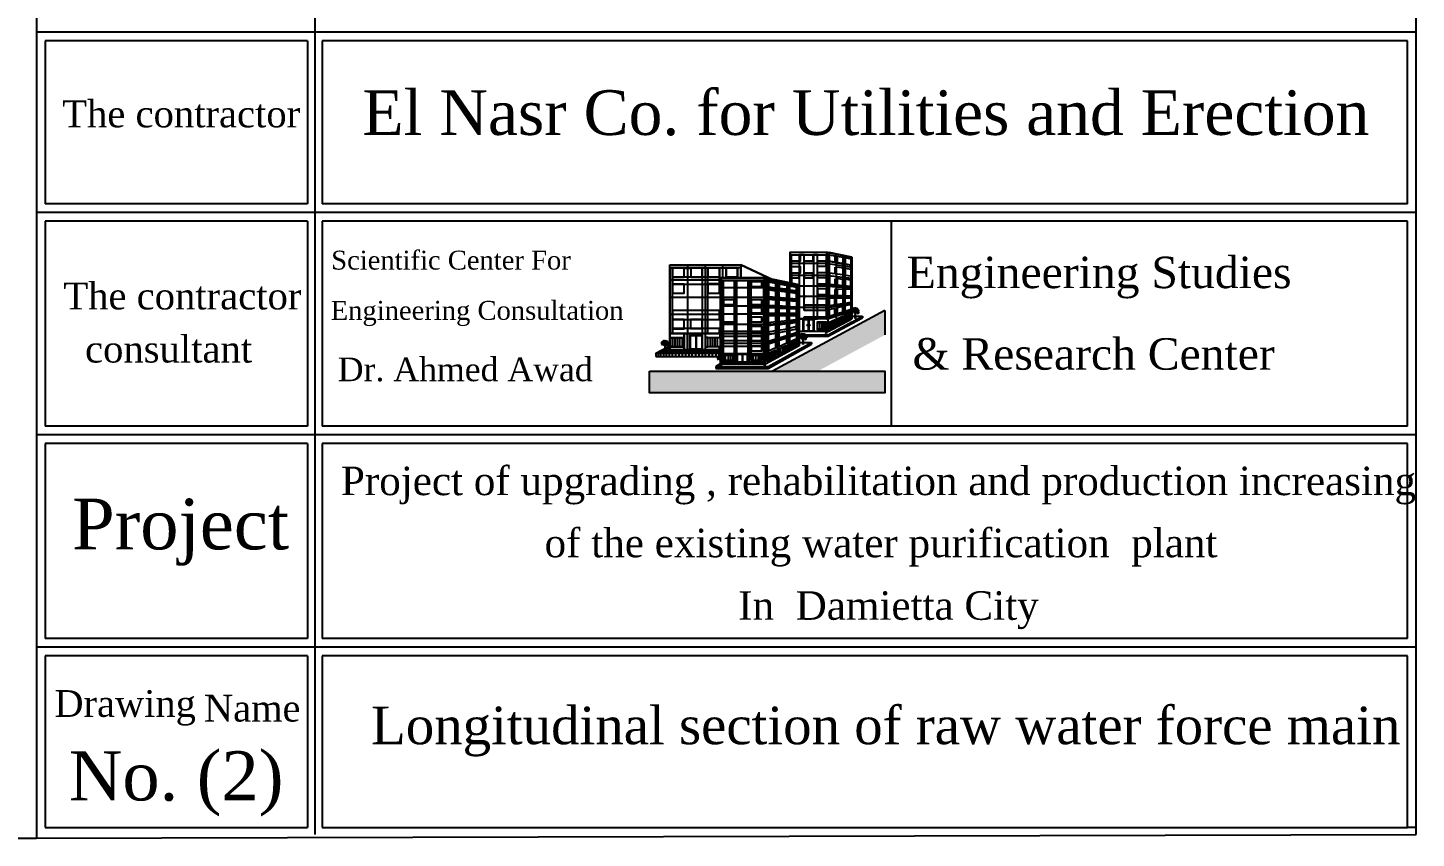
# Model space of a CAD drawing. Header units: inches. Extents: x 1824 to 2531, y 1185 to 2290.
# Drawn here: x 2423.8 to 2523.4, y 1184.8 to 1243 of the extents above; entities that cross this region are included whole.
import ezdxf

# ---------------------------------------------------------------- set-up
doc = ezdxf.new("R2010")
doc.units = ezdxf.units.IN
doc.header["$MEASUREMENT"] = 0
doc.layers.add('BADG', color=6, linetype='Continuous')
doc.layers.add('Layer3', color=7, linetype='Continuous')
doc.styles.add('en', font='times.ttf')

# ---------------------------------------------------------------- blocks, each defined once
blk = doc.blocks.new('TRE3')
at = {"color": 3}
for p, q in [((-0.34, 0.9), (-0.49, 0.95)), ((-0.43, 1.04), (-0.48, 1.02)), ((-0.48, 1), (-0.34, 0.98)), ((-0.41, 0.99), (-0.48, 0.97)), ((-0.35, 0.87), (-0.48, 0.84)), ((-0.34, 0.98), (-0.47, 1.06)), ((-0.29, 0.85), (-0.46, 0.75)), ((-0.37, 1.08), (-0.45, 1.1)), ((-0.33, 1.01), (-0.41, 1.16)), ((-0.39, 1.18), (-0.33, 1.16)), ((-0.26, 1), (-0.37, 1.02)), ((-0.37, 1.02), (-0.31, 0.94)), ((-0.37, 0.89), (-0.27, 0.92)), ((-0.31, 0.85), (-0.37, 0.89)), ((-0.21, 1.13), (-0.35, 1.25)), ((-0.32, 1.12), (-0.35, 1.24)), ((-0.31, 1.08), (-0.32, 1.13)), ((-0.32, 1.13), (-0.19, 1.06)), ((-0.27, 1), (-0.31, 1.08)), ((-0.31, 0.94), (-0.26, 0.92)), ((-0.22, 0.83), (-0.31, 0.85)), ((-0.18, 1.26), (-0.27, 1.3)), ((-0.12, 0.9), (-0.27, 1)), ((-0.27, 0.92), (-0.12, 0.9)), ((-0.17, 1.18), (-0.23, 1.23)), ((-0.23, 1.23), (-0.19, 1.06)), ((-0.13, 0.74), (-0.22, 0.83)), ((-0.17, 1.18), (-0.19, 1.36)), ((-0.19, 1.06), (-0.07, 0.98)), ((-0.07, 1.11), (-0.17, 1.18)), ((-0.08, 1.22), (-0.14, 1.37)), ((-0.13, 0.74), (-0.01, 0.59)), ((-0.01, 0.59), (-0.12, 0.9)), ((-0.1, 1.28), (-0.08, 1.38)), ((-0.07, 1.22), (-0.05, 1.29)), ((-0.07, 1.11), (-0.07, 1.22)), ((-0.02, 0.72), (-0.07, 1.11)), ((-0.07, 0.98), (-0.02, 0.72)), ((-0.05, 1.29), (-0.02, 1.17)), ((-0.04, 1.25), (0, 1.4)), ((-0.02, 1.33), (-0.04, 1.39)), ((-0.02, 1.17), (-0.01, 1.03)), ((0, 1.13), (-0.01, 1.07)), ((-0.01, 1.03), (0, 0.8)), ((-0.01, 0.54), (0, 0.64)), ((0.02, 1.27), (0, 1.13)), ((0, 0.8), (0.04, 1.08)), ((0, 0.64), (0.09, 0.81)), ((0.03, 1.26), (0.01, 1.39)), ((0.15, 1.01), (0.01, 0.64)), ((0.01, 0.64), (0.21, 0.98)), ((0.16, 0.9), (0.01, 0.64)), ((0.01, 0.64), (0.18, 0.82)), ((0.1, 0.81), (0.01, 0.64)), ((0.07, 1.19), (0.02, 1.27)), ((0.04, 1.08), (0.07, 1.19)), ((0.04, 1.08), (0.19, 1.18)), ((0.1, 1.25), (0.07, 1.38)), ((0.07, 1.19), (0.16, 1.31)), ((0.09, 1.3), (0.12, 1.38)), ((0.17, 1.21), (0.13, 1.14)), ((0.22, 1.09), (0.15, 1.01)), ((0.26, 1.06), (0.15, 1.01)), ((0.16, 1.31), (0.17, 1.21)), ((0.21, 0.85), (0.16, 0.9)), ((0.17, 1.21), (0.28, 1.3)), ((0.18, 0.82), (0.22, 0.69)), ((0.19, 1.18), (0.26, 1.19)), ((0.21, 1.25), (0.2, 1.36)), ((0.21, 0.98), (0.29, 1.01)), ((0.21, 0.98), (0.27, 0.97)), ((0.32, 0.81), (0.21, 0.85)), ((0.28, 0.74), (0.21, 0.85)), ((0.26, 1.19), (0.22, 1.09)), ((0.22, 1.09), (0.43, 1.14)), ((0.22, 0.69), (0.28, 0.67)), ((0.25, 1.17), (0.33, 1.25)), ((0.33, 1.08), (0.26, 1.06)), ((0.27, 0.97), (0.36, 0.88)), ((0.28, 0.67), (0.28, 0.74)), ((0.28, 0.71), (0.36, 0.56)), ((0.29, 1.21), (0.3, 1.29)), ((0.29, 1.01), (0.33, 1.08)), ((0.3, 1.01), (0.48, 1.01)), ((0.38, 0.81), (0.32, 0.81)), ((0.32, 0.81), (0.44, 0.68)), ((0.32, 0.65), (0.41, 0.64)), ((0.33, 1.11), (0.38, 1.21)), ((0.33, 0.92), (0.49, 0.96)), ((0.36, 0.88), (0.38, 0.81)), ((0.38, 0.85), (0.49, 0.84)), ((0.39, 0.73), (0.47, 0.74)), ((0.4, 1.01), (0.46, 1.09)), ((0.41, 0.94), (0.5, 0.9)), ((0.42, 0.85), (0.48, 0.77))]:
    blk.add_line(p, q, dxfattribs=at)
at = {"color": 2}
for p, q in [((-0.04, 0.05), (-0.06, 0.01)), ((-0.03, 0.3), (-0.04, 0.26)), ((-0.04, 0.26), (-0.03, 0.24)), ((-0.03, 0.2), (-0.04, 0.2)), ((-0.04, 0.2), (-0.04, 0.05)), ((-0.04, 0), (-0.02, 0.05)), ((-0.02, 0.59), (-0.03, 0.3)), ((-0.02, 0.3), (-0.03, 0.26)), ((-0.03, 0.24), (-0.01, 0.25)), ((-0.01, 0.21), (-0.03, 0.2)), ((-0.02, 0.2), (-0.02, 0.05)), ((-0.02, 0.05), (-0.01, 0.01)), ((-0.01, 0.81), (0.02, 0.02)), ((-0.01, 0.25), (-0.01, 0.21)), ((0, 0.81), (0.03, 0.02)), ((0.01, 0.05), (0, 0.05)), ((0, 0.05), (0, 0.01)), ((0.02, 0.01), (0.01, 0.05))]:
    blk.add_line(p, q, dxfattribs=at)

msp = doc.modelspace()

# ---------------------------------------------------------------- hatches: boundary and pattern name
at = {"layer": 'Layer3'}
h = msp.add_hatch(color=256, dxfattribs=at)
h.paths.add_polyline_path([(2474.919, 1225.933), (2473.605, 1225.933), (2473.605, 1225.709), (2474.919, 1225.709)])
h.paths.add_polyline_path([(2472.375, 1225.933), (2471.108, 1225.933), (2471.108, 1225.709), (2472.375, 1225.709)])
h.paths.add_polyline_path([(2471.108, 1225.933), (2469.831, 1225.933), (2469.831, 1225.709), (2471.108, 1225.709)])
for points in [[(2485.263, 1222.662), (2477.192, 1218.301), (2480.45, 1218.301), (2485.263, 1220.902)], [(2481.048, 1223.049), (2479.467, 1223.049), (2479.467, 1222.683), (2481.048, 1222.683)], [(2485.263, 1216.755), (2485.263, 1218.308), (2468.379, 1218.308), (2468.379, 1216.755)]]:
    msp.add_hatch(color=256, dxfattribs=at).paths.add_polyline_path(points)

# ---------------------------------------------------------------- linework, layer by layer
for p, q in [((2523.401, 1185.036), (2523.401, 1685.295)), ((2424.373, 1283.03), (2424.373, 1185.036)), ((2523.401, 1242.641), (2424.373, 1242.641)), ((2424.996, 1242.018), (2424.996, 1230.311)), ((2443.837, 1242.018), (2424.996, 1242.018)), ((2522.781, 1242.018), (2444.875, 1242.018)), ((2523.401, 1229.688), (2424.373, 1229.688)), ((2443.837, 1230.311), (2424.996, 1230.311)), ((2436.173, 1230.311), (2424.996, 1230.311)), ((2522.781, 1230.311), (2444.875, 1230.311)), ((2424.996, 1229.065), (2424.996, 1214.345)), ((2443.837, 1229.065), (2424.996, 1229.065)), ((2436.173, 1229.065), (2424.996, 1229.065)), ((2522.781, 1229.065), (2444.875, 1229.065)), ((2485.729, 1229.065), (2485.729, 1214.345)), ((2523.401, 1213.722), (2424.373, 1213.722)), ((2443.837, 1214.345), (2424.996, 1214.345)), ((2443.837, 1214.345), (2437.419, 1214.345)), ((2522.781, 1214.345), (2444.875, 1214.345)), ((2443.837, 1213.099), (2424.996, 1213.099)), ((2424.996, 1213.099), (2424.996, 1199.108)), ((2443.837, 1213.099), (2437.419, 1213.099)), ((2522.781, 1213.099), (2444.875, 1213.099)), ((2443.837, 1199.108), (2424.996, 1199.108)), ((2436.173, 1199.108), (2424.996, 1199.108)), ((2522.781, 1199.108), (2444.875, 1199.108)), ((2523.401, 1198.485), (2424.373, 1198.485)), ((2424.996, 1197.862), (2424.996, 1185.555)), ((2443.837, 1197.862), (2424.996, 1197.862)), ((2485.156, 1197.862), (2444.875, 1197.862)), ((2522.781, 1197.862), (2485.156, 1197.862)), ((1824.373, 1184.776), (2424.373, 1184.776)), ((2374.859, 1184.776), (2424.373, 1184.776)), ((2424.373, 1184.776), (2523.401, 1185.036))]:
    msp.add_line(p, q)
at = {"color": 5}
for p, q in [((2522.781, 1230.311), (2522.781, 1242.018)), ((2522.781, 1185.555), (2522.781, 1197.862)), ((2523.401, 1185.555), (2522.781, 1185.555))]:
    msp.add_line(p, q, dxfattribs=at)
at = {"color": 9, "true_color": 0xc7c8ca}
for p, q in [((2522.781, 1214.345), (2522.781, 1229.065)), ((2522.781, 1199.108), (2522.781, 1213.099)), ((2522.781, 1185.555), (2522.781, 1197.862)), ((2424.996, 1185.555), (2443.837, 1185.555)), ((2444.875, 1185.555), (2522.781, 1185.555))]:
    msp.add_line(p, q, dxfattribs=at)
for points in [[(2444.356, 1283.03), (2444.356, 1185.036)], [(2443.837, 1242.018), (2443.837, 1230.311)], [(2444.875, 1242.018), (2444.875, 1230.311)], [(2443.837, 1229.065), (2443.837, 1214.345)], [(2444.875, 1229.065), (2444.875, 1214.345)], [(2443.837, 1213.099), (2443.837, 1199.108)], [(2444.875, 1213.099), (2444.875, 1199.108)], [(2443.837, 1197.862), (2443.837, 1193.185)], [(2444.875, 1197.862), (2444.875, 1185.555)], [(2443.837, 1193.185), (2443.837, 1185.555)]]:
    msp.add_lwpolyline(points)
at = {"layer": 'BADG'}
for p, q in [((2424.373, 1233.773), (2424.373, 1184.776)), ((2424.373, 1214.846), (2424.373, 1184.776)), ((2424.373, 1200.743), (2424.373, 1194.089)), ((2424.373, 1200.743), (2424.373, 1194.089))]:
    msp.add_line(p, q, dxfattribs=at)
at = {"layer": 'Layer3'}
for p, q in [((2481.196, 1226.832), (2478.451, 1226.832)), ((2478.451, 1226.832), (2478.451, 1226.419)), ((2478.451, 1226.832), (2478.452, 1224.635)), ((2481.196, 1221.144), (2481.196, 1226.832)), ((2481.196, 1226.832), (2482.898, 1226.486)), ((2481.269, 1226.663), (2481.269, 1226.191)), ((2481.269, 1226.66), (2481.697, 1226.581)), ((2481.28, 1226.815), (2481.281, 1226.832)), ((2482.898, 1226.486), (2481.28, 1226.815)), ((2481.28, 1226.815), (2482.898, 1226.486)), ((2481.28, 1226.658), (2481.28, 1226.815)), ((2481.281, 1226.832), (2482.898, 1226.486)), ((2481.771, 1226.704), (2481.771, 1221.456)), ((2469.831, 1225.933), (2474.919, 1225.933)), ((2469.831, 1219.835), (2469.831, 1225.933)), ((2471.108, 1225.933), (2471.108, 1219.835)), ((2472.375, 1225.933), (2472.375, 1219.835)), ((2473.605, 1225.933), (2473.605, 1224.992)), ((2474.919, 1225.933), (2474.919, 1224.992)), ((2474.919, 1225.933), (2474.919, 1224.992)), ((2474.919, 1225.933), (2477.19, 1224.891)), ((2477.19, 1224.891), (2474.919, 1225.933)), ((2481.196, 1226.027), (2478.451, 1226.027)), ((2481.196, 1226.027), (2482.898, 1225.764)), ((2481.269, 1226.191), (2481.697, 1226.112)), ((2481.275, 1225.839), (2481.275, 1225.365)), ((2482.844, 1225.903), (2481.28, 1226.189)), ((2481.28, 1226.189), (2481.28, 1225.838)), ((2481.668, 1226.554), (2481.668, 1226.586)), ((2481.668, 1226.586), (2481.848, 1226.554)), ((2481.848, 1226.554), (2481.668, 1226.554)), ((2481.695, 1225.314), (2481.695, 1225.771)), ((2481.697, 1226.112), (2481.697, 1226.581)), ((2481.848, 1226.56), (2481.848, 1226.088)), ((2481.848, 1226.557), (2482.276, 1226.477)), ((2481.848, 1226.088), (2482.276, 1226.009)), ((2482.273, 1225.689), (2481.854, 1225.757)), ((2482.247, 1226.449), (2482.247, 1226.483)), ((2482.247, 1226.483), (2482.276, 1226.477)), ((2482.247, 1226.449), (2482.253, 1226.482)), ((2482.276, 1226.449), (2482.247, 1226.449)), ((2482.253, 1226.482), (2482.35, 1226.449)), ((2482.273, 1225.232), (2482.273, 1225.689)), ((2482.276, 1226.477), (2482.276, 1226.449)), ((2482.276, 1226.009), (2482.276, 1226.477)), ((2482.35, 1226.596), (2482.35, 1221.771)), ((2482.416, 1226.454), (2482.416, 1225.982)), ((2482.416, 1226.451), (2482.844, 1226.371)), ((2482.416, 1225.982), (2482.844, 1225.903)), ((2482.418, 1225.677), (2482.418, 1225.202)), ((2482.837, 1225.609), (2482.418, 1225.677)), ((2482.844, 1225.903), (2482.837, 1225.904)), ((2482.837, 1225.609), (2482.837, 1225.904)), ((2482.837, 1225.904), (2482.844, 1225.608)), ((2482.837, 1225.609), (2482.837, 1225.904)), ((2482.837, 1225.609), (2482.838, 1225.874)), ((2482.844, 1225.608), (2482.837, 1225.609)), ((2482.844, 1225.608), (2482.837, 1225.609)), ((2482.838, 1225.874), (2482.844, 1225.608)), ((2482.844, 1225.903), (2482.844, 1226.371)), ((2482.898, 1226.486), (2482.898, 1222.07)), ((2482.898, 1226.486), (2482.898, 1226.36)), ((2473.591, 1224.846), (2469.831, 1224.846)), ((2473.442, 1224.992), (2473.442, 1218.8)), ((2476.697, 1224.992), (2473.442, 1224.992)), ((2473.448, 1224.81), (2476.556, 1224.81)), ((2473.591, 1218.943), (2473.591, 1224.846)), ((2473.591, 1224.846), (2476.563, 1224.846)), ((2474.55, 1224.846), (2474.55, 1218.943)), ((2474.919, 1224.992), (2476.697, 1224.992)), ((2475.549, 1224.846), (2475.549, 1218.943)), ((2476.563, 1224.846), (2476.563, 1218.943)), ((2476.699, 1224.919), (2476.697, 1224.992)), ((2476.697, 1224.992), (2477.19, 1224.891)), ((2476.697, 1224.991), (2476.699, 1224.919)), ((2476.698, 1224.992), (2479.123, 1224.498)), ((2476.698, 1224.992), (2479.122, 1224.498)), ((2476.699, 1218.8), (2476.699, 1224.991)), ((2476.699, 1224.991), (2476.699, 1224.919)), ((2479.122, 1224.498), (2476.699, 1224.991)), ((2476.699, 1224.991), (2479.122, 1224.498)), ((2476.699, 1224.991), (2476.699, 1224.807)), ((2476.699, 1224.991), (2479.122, 1224.498)), ((2479.122, 1224.498), (2476.699, 1224.991)), ((2476.699, 1224.919), (2479.123, 1224.446)), ((2479.123, 1224.446), (2476.699, 1224.919)), ((2479.123, 1224.446), (2476.699, 1224.919)), ((2476.699, 1224.846), (2476.699, 1224.919)), ((2476.699, 1224.919), (2479.123, 1224.446)), ((2479.123, 1224.376), (2476.699, 1224.846)), ((2476.699, 1224.807), (2476.913, 1224.807)), ((2476.798, 1224.829), (2476.798, 1218.992)), ((2479.018, 1224.402), (2476.798, 1224.829)), ((2476.913, 1224.807), (2476.913, 1224.708)), ((2476.913, 1224.708), (2476.913, 1224.807)), ((2476.913, 1224.807), (2476.913, 1224.708)), ((2476.913, 1224.807), (2479.018, 1224.402)), ((2478.308, 1224.539), (2476.913, 1224.807)), ((2477.422, 1224.61), (2476.913, 1224.708)), ((2476.913, 1224.708), (2476.913, 1224.33)), ((2476.913, 1224.708), (2478.916, 1224.324)), ((2479.123, 1224.284), (2476.913, 1224.708)), ((2476.913, 1224.708), (2478.308, 1224.441)), ((2477.539, 1224.687), (2477.539, 1219.387)), ((2481.196, 1225.163), (2478.452, 1225.163)), ((2478.57, 1224.611), (2478.452, 1224.635)), ((2478.575, 1224.635), (2478.57, 1224.611)), ((2480.089, 1225.013), (2480.031, 1225.013)), ((2480.088, 1225.336), (2480.034, 1225.336)), ((2481.196, 1225.163), (2482.898, 1224.967)), ((2481.275, 1225.365), (2481.695, 1225.314)), ((2481.28, 1225.364), (2481.284, 1224.997)), ((2481.284, 1224.997), (2481.284, 1224.516)), ((2481.695, 1224.481), (2481.695, 1224.938)), ((2482.261, 1224.893), (2481.851, 1224.952)), ((2481.851, 1224.952), (2481.851, 1224.472)), ((2481.854, 1225.282), (2482.273, 1225.232)), ((2482.261, 1224.436), (2482.261, 1224.893)), ((2482.418, 1225.202), (2482.837, 1225.152)), ((2482.828, 1224.843), (2482.418, 1224.902)), ((2482.418, 1224.902), (2482.418, 1224.422)), ((2482.828, 1224.843), (2482.837, 1225.152)), ((2482.828, 1224.386), (2482.828, 1224.843)), ((2476.563, 1224.279), (2473.591, 1224.279)), ((2476.798, 1224.26), (2479.018, 1223.966)), ((2477.445, 1224.054), (2476.91, 1224.134)), ((2476.91, 1224.125), (2476.91, 1223.671)), ((2476.91, 1223.671), (2477.445, 1223.617)), ((2476.913, 1224.133), (2476.913, 1224.33)), ((2476.913, 1224.33), (2477.422, 1224.259)), ((2477.422, 1224.268), (2476.913, 1224.33)), ((2476.913, 1224.33), (2477.422, 1224.259)), ((2476.913, 1223.448), (2476.913, 1223.671)), ((2476.913, 1223.671), (2478.925, 1223.484)), ((2477.422, 1224.259), (2477.422, 1224.268)), ((2477.445, 1223.617), (2477.445, 1224.054)), ((2477.449, 1224.56), (2477.449, 1224.605)), ((2477.449, 1224.605), (2477.678, 1224.56)), ((2477.678, 1224.56), (2477.449, 1224.56)), ((2477.632, 1224.036), (2477.632, 1223.6)), ((2478.238, 1223.974), (2477.641, 1224.036)), ((2477.684, 1224.56), (2477.684, 1224.233)), ((2477.684, 1224.233), (2478.159, 1224.166)), ((2478.159, 1224.177), (2477.684, 1224.233)), ((2477.684, 1224.233), (2478.159, 1224.166)), ((2478.159, 1224.166), (2478.159, 1224.177)), ((2478.221, 1224.418), (2478.221, 1224.457)), ((2478.221, 1224.457), (2478.426, 1224.418)), ((2478.426, 1224.418), (2478.221, 1224.418)), ((2478.238, 1223.546), (2478.238, 1223.974)), ((2478.308, 1224.539), (2478.308, 1219.797)), ((2478.308, 1224.441), (2478.308, 1224.539)), ((2478.408, 1223.947), (2478.408, 1223.546)), ((2478.925, 1223.876), (2478.417, 1223.938)), ((2478.424, 1224.404), (2478.424, 1224.141)), ((2478.424, 1224.153), (2478.92, 1224.083)), ((2478.916, 1224.324), (2478.426, 1224.419)), ((2478.426, 1224.383), (2478.426, 1224.419)), ((2478.916, 1224.303), (2478.916, 1224.324)), ((2478.916, 1224.324), (2479.123, 1224.284)), ((2478.92, 1224.083), (2478.92, 1224.318)), ((2478.92, 1224.083), (2478.928, 1224.083)), ((2478.92, 1224.083), (2478.925, 1223.876)), ((2478.922, 1223.979), (2478.92, 1224.083)), ((2478.928, 1223.978), (2478.922, 1223.979)), ((2478.925, 1223.484), (2478.925, 1223.876)), ((2478.928, 1224.083), (2478.928, 1223.978)), ((2479.018, 1220.175), (2479.018, 1224.402)), ((2479.018, 1224.402), (2479.123, 1224.376)), ((2479.018, 1224.402), (2479.019, 1224.304)), ((2479.123, 1224.446), (2479.122, 1224.498)), ((2479.122, 1224.498), (2479.123, 1224.446)), ((2479.122, 1224.498), (2479.123, 1224.393)), ((2479.123, 1224.376), (2479.122, 1224.498)), ((2479.123, 1224.498), (2479.123, 1220.119)), ((2479.123, 1224.498), (2479.123, 1224.446)), ((2479.123, 1224.446), (2479.123, 1224.376)), ((2481.18, 1224.401), (2479.123, 1224.401)), ((2479.123, 1224.393), (2479.123, 1224.358)), ((2479.123, 1224.284), (2479.123, 1224.393)), ((2481.196, 1223.652), (2479.123, 1223.652)), ((2479.483, 1223.768), (2479.467, 1223.768)), ((2479.467, 1223.768), (2479.467, 1223.516)), ((2481.18, 1224.401), (2482.898, 1224.278)), ((2481.196, 1223.638), (2482.898, 1223.638)), ((2481.27, 1224.203), (2481.27, 1223.731)), ((2481.27, 1223.731), (2481.689, 1223.731)), ((2481.28, 1223.533), (2481.27, 1223.731)), ((2481.284, 1224.516), (2481.28, 1224.202)), ((2482.828, 1224.386), (2481.284, 1224.516)), ((2481.284, 1224.516), (2481.695, 1224.481)), ((2481.668, 1224.17), (2481.668, 1224.175)), ((2481.668, 1224.17), (2481.668, 1224.175)), ((2481.668, 1224.175), (2481.689, 1224.173)), ((2481.689, 1224.173), (2481.668, 1224.17)), ((2481.689, 1224.173), (2481.668, 1224.17)), ((2481.689, 1224.173), (2481.668, 1224.17)), ((2481.668, 1224.17), (2481.668, 1223.731)), ((2481.668, 1223.731), (2481.689, 1223.731)), ((2481.689, 1223.731), (2481.689, 1224.173)), ((2481.689, 1223.731), (2481.689, 1224.173)), ((2481.851, 1224.472), (2482.261, 1224.436)), ((2482.27, 1224.168), (2481.851, 1224.197)), ((2481.851, 1224.197), (2481.851, 1223.725)), ((2481.851, 1223.725), (2482.27, 1223.725)), ((2482.27, 1223.725), (2482.27, 1224.168)), ((2482.418, 1224.422), (2482.828, 1224.386)), ((2482.424, 1224.191), (2482.424, 1223.719)), ((2482.843, 1224.162), (2482.424, 1224.191)), ((2482.424, 1223.719), (2482.843, 1223.719)), ((2482.834, 1224.301), (2482.828, 1224.386)), ((2482.828, 1224.386), (2482.835, 1224.386)), ((2482.843, 1224.162), (2482.828, 1224.386)), ((2482.835, 1224.386), (2482.834, 1224.301)), ((2482.843, 1223.719), (2482.843, 1224.162)), ((2482.843, 1223.731), (2482.843, 1223.533)), ((2473.442, 1223.598), (2469.831, 1223.598)), ((2476.541, 1223.58), (2473.591, 1223.58)), ((2476.563, 1222.961), (2473.591, 1222.961)), ((2476.798, 1223.571), (2479.018, 1223.385)), ((2476.825, 1222.938), (2479.022, 1222.849)), ((2476.895, 1222.854), (2476.895, 1222.464)), ((2477.446, 1222.826), (2476.895, 1222.849)), ((2476.91, 1223.448), (2476.91, 1223.039)), ((2477.454, 1223.404), (2476.91, 1223.448)), ((2476.913, 1222.848), (2476.91, 1223.039)), ((2476.91, 1223.039), (2477.454, 1223.012)), ((2478.914, 1223.311), (2476.913, 1223.448)), ((2476.913, 1223.039), (2478.928, 1222.932)), ((2478.928, 1222.786), (2476.913, 1222.848)), ((2485.263, 1222.662), (2477.192, 1218.301)), ((2477.446, 1222.464), (2477.446, 1222.826)), ((2477.454, 1223.012), (2477.454, 1223.404)), ((2477.613, 1222.814), (2477.613, 1222.459)), ((2477.619, 1223.401), (2477.619, 1223.005)), ((2478.227, 1223.355), (2477.619, 1223.395)), ((2477.619, 1223.005), (2478.227, 1222.965)), ((2478.245, 1222.803), (2477.619, 1222.809)), ((2477.632, 1223.6), (2478.238, 1223.546)), ((2477.649, 1223.598), (2477.684, 1223.595)), ((2477.649, 1223.395), (2477.649, 1223.598)), ((2477.684, 1223.395), (2477.649, 1223.398)), ((2477.649, 1223.398), (2477.649, 1223.393)), ((2477.686, 1223.395), (2477.649, 1223.395)), ((2477.649, 1223.393), (2477.684, 1223.391)), ((2477.649, 1223.003), (2477.649, 1222.808)), ((2477.684, 1223.001), (2477.649, 1223.003)), ((2477.649, 1223), (2477.649, 1222.825)), ((2477.684, 1222.998), (2477.649, 1223)), ((2477.649, 1222.825), (2477.684, 1222.824)), ((2477.649, 1222.808), (2477.684, 1222.808)), ((2477.684, 1223.595), (2477.686, 1223.395)), ((2477.684, 1223.391), (2477.684, 1223.395)), ((2477.684, 1222.808), (2477.684, 1223.001)), ((2477.684, 1222.824), (2477.684, 1222.998)), ((2478.227, 1222.965), (2478.227, 1223.355)), ((2478.245, 1222.459), (2478.245, 1222.803)), ((2478.934, 1222.786), (2478.394, 1222.786)), ((2478.945, 1223.309), (2478.4, 1223.344)), ((2478.4, 1223.344), (2478.4, 1222.954)), ((2478.4, 1222.954), (2478.945, 1222.931)), ((2478.4, 1222.786), (2478.4, 1222.464)), ((2478.408, 1223.546), (2478.925, 1223.484)), ((2478.925, 1223.484), (2478.914, 1223.311)), ((2478.928, 1222.932), (2478.928, 1222.786)), ((2478.934, 1222.464), (2478.934, 1222.786)), ((2478.945, 1222.931), (2478.945, 1223.309)), ((2481.196, 1222.876), (2479.123, 1222.876)), ((2479.467, 1223.516), (2479.483, 1223.516)), ((2481.18, 1222.052), (2482.898, 1222.632)), ((2481.196, 1222.876), (2482.898, 1223.175)), ((2481.268, 1222.718), (2481.281, 1223.025)), ((2481.668, 1222.813), (2481.268, 1222.718)), ((2481.268, 1222.252), (2482.844, 1222.743)), ((2481.268, 1222.718), (2481.268, 1222.252)), ((2482.843, 1223.533), (2481.28, 1223.533)), ((2481.683, 1223.533), (2481.281, 1223.533)), ((2481.281, 1223.533), (2481.281, 1223.468)), ((2481.281, 1223.503), (2481.281, 1223.025)), ((2481.281, 1223.025), (2482.844, 1223.262)), ((2481.668, 1222.384), (2481.668, 1222.813)), ((2481.683, 1223.093), (2481.683, 1223.533)), ((2482.247, 1222.949), (2481.846, 1222.854)), ((2481.846, 1222.854), (2481.846, 1222.433)), ((2482.264, 1223.533), (2481.863, 1223.533)), ((2482.247, 1222.565), (2482.247, 1222.949)), ((2482.264, 1223.188), (2482.264, 1223.533)), ((2482.823, 1223.533), (2482.421, 1223.533)), ((2482.421, 1223.191), (2482.823, 1223.258)), ((2482.829, 1223.077), (2482.428, 1222.982)), ((2482.428, 1222.606), (2482.829, 1222.738)), ((2482.844, 1223.262), (2482.844, 1223.08)), ((2482.844, 1222.743), (2482.844, 1222.613)), ((2482.844, 1222.743), (2482.844, 1222.613)), ((2485.263, 1222.662), (2485.263, 1220.902)), ((2473.442, 1222.376), (2469.831, 1222.376)), ((2476.563, 1222.391), (2473.591, 1222.391)), ((2476.563, 1221.658), (2473.591, 1221.658)), ((2473.676, 1221.838), (2474.449, 1221.838)), ((2476.798, 1222.381), (2479.018, 1222.381)), ((2476.798, 1221.642), (2479.018, 1221.89)), ((2477.463, 1222.264), (2476.889, 1222.264)), ((2476.895, 1222.464), (2477.446, 1222.464)), ((2476.895, 1222.264), (2476.895, 1221.742)), ((2476.897, 1221.789), (2477.466, 1221.858)), ((2476.913, 1222.267), (2476.913, 1222.464)), ((2478.928, 1222.267), (2476.913, 1222.267)), ((2477.463, 1221.858), (2477.463, 1222.264)), ((2477.613, 1222.459), (2478.245, 1222.459)), ((2477.624, 1222.267), (2477.624, 1221.868)), ((2478.227, 1222.267), (2477.624, 1222.267)), ((2477.624, 1221.868), (2478.227, 1221.936)), ((2478.225, 1221.71), (2477.644, 1221.611)), ((2477.644, 1221.634), (2477.644, 1221.237)), ((2477.681, 1221.874), (2477.649, 1221.87)), ((2477.649, 1221.87), (2477.649, 1221.611)), ((2477.681, 1221.617), (2477.681, 1221.874)), ((2478.225, 1221.351), (2478.225, 1221.71)), ((2478.227, 1221.936), (2478.227, 1222.267)), ((2478.4, 1222.464), (2478.934, 1222.464)), ((2478.408, 1221.696), (2478.408, 1221.382)), ((2478.411, 1222.267), (2478.411, 1221.954)), ((2478.928, 1222.267), (2478.411, 1222.267)), ((2478.411, 1221.954), (2478.928, 1222.011)), ((2478.426, 1221.824), (2478.928, 1221.88)), ((2478.928, 1221.88), (2478.426, 1221.824)), ((2478.426, 1221.736), (2478.925, 1221.827)), ((2478.426, 1221.699), (2478.426, 1221.824)), ((2478.426, 1221.824), (2478.426, 1221.736)), ((2478.426, 1221.824), (2478.426, 1221.736)), ((2478.925, 1221.827), (2478.446, 1221.74)), ((2478.925, 1221.827), (2478.928, 1221.88)), ((2478.925, 1221.487), (2478.925, 1221.792)), ((2478.928, 1222.462), (2478.928, 1222.267)), ((2478.928, 1222.011), (2478.928, 1222.267)), ((2478.928, 1221.88), (2478.944, 1221.793)), ((2478.928, 1221.88), (2478.928, 1221.79)), ((2481.18, 1222.052), (2479.123, 1222.052)), ((2479.405, 1221.182), (2479.405, 1222.017)), ((2479.405, 1222.017), (2480.17, 1222.017)), ((2479.774, 1221.996), (2479.774, 1221.2)), ((2479.802, 1221.996), (2479.802, 1221.2)), ((2480.17, 1222.017), (2480.17, 1221.182)), ((2480.583, 1221.792), (2480.583, 1221.321)), ((2480.754, 1221.792), (2480.754, 1221.321)), ((2480.935, 1221.792), (2480.935, 1221.321)), ((2482.844, 1222.613), (2481.196, 1222.052)), ((2481.196, 1222.086), (2481.268, 1222.252)), ((2481.196, 1222.057), (2481.196, 1222.086)), ((2481.28, 1222.086), (2481.196, 1222.057)), ((2481.196, 1222.052), (2481.196, 1222.086)), ((2481.196, 1222.086), (2481.28, 1222.086)), ((2481.196, 1221.144), (2482.898, 1222.07)), ((2481.204, 1220.907), (2482.905, 1221.833)), ((2481.21, 1220.807), (2482.899, 1221.726)), ((2481.689, 1221.999), (2481.26, 1221.801)), ((2481.26, 1221.801), (2481.26, 1221.318)), ((2481.347, 1221.841), (2481.347, 1221.364)), ((2481.436, 1221.882), (2481.436, 1221.414)), ((2481.522, 1221.921), (2481.522, 1221.457)), ((2481.608, 1221.961), (2481.608, 1221.506)), ((2481.689, 1221.953), (2481.689, 1221.999)), ((2481.689, 1221.549), (2481.689, 1221.953)), ((2482.267, 1222.242), (2481.838, 1222.044)), ((2481.838, 1222.044), (2481.838, 1221.617)), ((2481.838, 1221.617), (2482.267, 1221.848)), ((2481.928, 1222.085), (2481.928, 1221.665)), ((2482.017, 1222.126), (2482.017, 1221.713)), ((2482.102, 1222.166), (2482.102, 1221.759)), ((2482.188, 1222.206), (2482.188, 1221.805)), ((2482.267, 1221.848), (2482.267, 1222.242)), ((2482.829, 1222.491), (2482.399, 1222.293)), ((2482.399, 1222.293), (2482.399, 1221.908)), ((2482.399, 1221.908), (2482.833, 1222.141)), ((2482.486, 1222.334), (2482.486, 1221.954)), ((2482.575, 1222.375), (2482.575, 1222.002)), ((2482.661, 1222.414), (2482.661, 1222.048)), ((2482.747, 1222.454), (2482.747, 1222.094)), ((2482.829, 1222.139), (2482.829, 1222.491)), ((2482.898, 1222.248), (2483.672, 1222.248)), ((2482.899, 1221.721), (2483.672, 1222.142)), ((2482.905, 1221.83), (2483.672, 1222.247)), ((2483.672, 1222.248), (2483.672, 1222.142)), ((2473.442, 1221), (2469.831, 1221)), ((2470.19, 1220.694), (2470.19, 1220.039)), ((2470.357, 1220.694), (2470.357, 1220.039)), ((2470.529, 1220.694), (2470.529, 1220.039)), ((2470.712, 1220.694), (2470.712, 1220.039)), ((2471.7, 1220.843), (2471.7, 1219.901)), ((2471.736, 1220.843), (2471.736, 1219.905)), ((2472.375, 1220.709), (2472.375, 1220.72)), ((2472.375, 1220.72), (2472.566, 1220.72)), ((2472.566, 1220.709), (2472.375, 1220.709)), ((2472.566, 1220.72), (2472.566, 1220.709)), ((2472.722, 1220.716), (2472.722, 1220.062)), ((2472.888, 1220.718), (2472.888, 1220.064)), ((2473.06, 1220.718), (2473.06, 1220.064)), ((2473.244, 1220.718), (2473.244, 1220.064)), ((2476.563, 1220.988), (2473.591, 1220.988)), ((2476.444, 1220.827), (2476.385, 1220.827)), ((2476.798, 1220.316), (2479.018, 1221.018)), ((2477.431, 1221.031), (2476.873, 1220.932)), ((2477.454, 1221.618), (2476.896, 1221.565)), ((2476.904, 1221.566), (2476.904, 1221.115)), ((2476.904, 1221.115), (2477.454, 1221.214)), ((2476.904, 1221.115), (2476.913, 1220.939)), ((2476.904, 1220.909), (2476.904, 1220.459)), ((2476.904, 1220.459), (2477.431, 1220.627)), ((2476.913, 1220.939), (2478.426, 1221.217)), ((2476.913, 1221.116), (2476.913, 1220.939)), ((2476.913, 1220.462), (2478.928, 1221.086)), ((2477.454, 1221.214), (2477.454, 1221.618)), ((2478.221, 1220.681), (2477.631, 1220.479)), ((2477.644, 1221.237), (2478.225, 1221.351)), ((2477.644, 1221.054), (2477.644, 1220.688)), ((2477.644, 1220.688), (2478.202, 1220.848)), ((2477.649, 1221.611), (2477.681, 1221.617)), ((2477.683, 1221.258), (2477.649, 1221.252)), ((2477.649, 1221.252), (2477.649, 1221.074)), ((2477.649, 1221.074), (2477.683, 1221.081)), ((2477.678, 1220.697), (2477.649, 1220.689)), ((2477.649, 1220.689), (2477.649, 1220.485)), ((2477.68, 1220.495), (2477.678, 1220.697)), ((2477.683, 1221.081), (2477.683, 1221.258)), ((2478.221, 1220.33), (2478.221, 1220.681)), ((2478.308, 1220.269), (2479.123, 1220.639)), ((2478.412, 1220.728), (2478.412, 1220.401)), ((2478.412, 1220.401), (2478.96, 1220.639)), ((2478.416, 1221.176), (2478.416, 1220.916)), ((2478.416, 1220.916), (2478.905, 1221.077)), ((2478.426, 1221.389), (2478.925, 1221.522)), ((2478.426, 1221.217), (2478.429, 1221.387)), ((2478.426, 1221.217), (2478.925, 1221.35)), ((2478.426, 1220.931), (2478.928, 1221.086)), ((2478.426, 1220.733), (2478.426, 1220.931)), ((2478.928, 1220.896), (2478.426, 1220.733)), ((2478.928, 1221.306), (2478.925, 1221.487)), ((2478.925, 1221.487), (2478.925, 1221.306)), ((2478.928, 1221.086), (2478.928, 1220.896)), ((2478.928, 1221.086), (2478.928, 1220.896)), ((2478.928, 1221.086), (2478.928, 1220.896)), ((2479.123, 1220.639), (2478.928, 1220.639)), ((2478.96, 1220.639), (2478.96, 1220.907)), ((2478.96, 1220.639), (2479.123, 1220.639)), ((2481.196, 1221.144), (2479.123, 1221.144)), ((2479.329, 1220.908), (2479.123, 1220.908)), ((2479.336, 1220.807), (2479.123, 1220.807)), ((2479.329, 1220.908), (2481.205, 1220.908)), ((2479.336, 1220.807), (2481.212, 1220.807)), ((2480.17, 1221.182), (2479.405, 1221.182)), ((2481.205, 1220.908), (2481.205, 1220.807)), ((2481.26, 1221.318), (2481.689, 1221.549)), ((2468.835, 1219.59), (2469.831, 1220.124)), ((2468.999, 1219.59), (2469.995, 1220.124)), ((2469.537, 1219.677), (2469.003, 1219.68)), ((2469.704, 1219.767), (2469.164, 1219.766)), ((2469.168, 1219.59), (2469.831, 1219.946)), ((2469.291, 1219.835), (2469.831, 1219.835)), ((2469.367, 1219.586), (2469.831, 1219.835)), ((2469.458, 1219.924), (2469.831, 1219.924)), ((2469.537, 1219.677), (2473.442, 1219.677)), ((2469.565, 1219.586), (2470.029, 1219.835)), ((2469.59, 1219.994), (2469.831, 1219.994)), ((2469.704, 1219.767), (2473.442, 1219.767)), ((2469.751, 1220.081), (2469.831, 1220.081)), ((2469.798, 1219.586), (2470.262, 1219.835)), ((2473.442, 1219.835), (2469.831, 1219.835)), ((2470.011, 1219.586), (2470.475, 1219.835)), ((2470.238, 1219.586), (2470.703, 1219.835)), ((2470.481, 1219.586), (2470.945, 1219.835)), ((2470.723, 1219.586), (2471.188, 1219.835)), ((2470.966, 1219.586), (2471.431, 1219.835)), ((2471.201, 1219.586), (2471.666, 1219.835)), ((2471.404, 1219.586), (2471.869, 1219.835)), ((2471.677, 1219.586), (2472.141, 1219.835)), ((2471.909, 1219.586), (2472.374, 1219.835)), ((2472.147, 1219.586), (2472.611, 1219.835)), ((2472.365, 1219.586), (2472.829, 1219.835)), ((2472.632, 1219.586), (2473.096, 1219.835)), ((2472.875, 1219.586), (2473.339, 1219.835)), ((2473.14, 1219.59), (2473.483, 1219.774)), ((2473.361, 1219.59), (2473.473, 1219.65)), ((2476.563, 1220.298), (2473.591, 1220.298)), ((2476.676, 1219.559), (2476.699, 1219.663)), ((2479.123, 1220.119), (2476.699, 1218.8)), ((2476.699, 1219.663), (2476.913, 1219.663)), ((2476.798, 1218.992), (2479.018, 1220.175)), ((2477.447, 1220.413), (2476.893, 1220.235)), ((2476.896, 1218.626), (2480.005, 1220.365)), ((2476.896, 1218.494), (2480.005, 1220.234)), ((2477.446, 1219.799), (2476.899, 1219.546)), ((2476.905, 1220.223), (2476.905, 1219.765)), ((2476.905, 1219.765), (2477.447, 1220.003)), ((2476.913, 1220.241), (2476.913, 1220.462)), ((2476.913, 1219.663), (2476.913, 1219.768)), ((2477.169, 1219.671), (2477.169, 1219.288)), ((2477.31, 1219.732), (2477.31, 1219.363)), ((2477.446, 1219.442), (2477.446, 1219.799)), ((2477.447, 1220.003), (2477.447, 1220.413)), ((2477.449, 1220.08), (2477.449, 1220.003)), ((2477.449, 1220.003), (2477.645, 1220.08)), ((2477.645, 1220.08), (2477.449, 1220.08)), ((2477.449, 1219.996), (2477.637, 1220.076)), ((2477.637, 1220.076), (2477.449, 1220.003)), ((2477.449, 1220.003), (2477.449, 1219.996)), ((2478.227, 1220.138), (2477.625, 1219.876)), ((2477.625, 1219.876), (2477.625, 1219.537)), ((2477.625, 1219.537), (2478.227, 1219.87)), ((2477.649, 1220.485), (2477.68, 1220.495)), ((2477.649, 1220.461), (2477.649, 1220.08)), ((2477.649, 1220.08), (2478.221, 1220.33)), ((2477.782, 1219.945), (2477.782, 1219.624)), ((2477.934, 1220.007), (2477.934, 1219.707)), ((2478.078, 1220.073), (2478.078, 1219.788)), ((2478.227, 1219.87), (2478.227, 1220.138)), ((2478.426, 1220.33), (2478.308, 1220.33)), ((2478.308, 1220.33), (2478.308, 1220.269)), ((2478.941, 1220.448), (2478.411, 1220.221)), ((2478.411, 1219.948), (2478.941, 1220.221)), ((2478.411, 1220.221), (2478.411, 1219.948)), ((2478.426, 1220.412), (2478.426, 1220.33)), ((2478.53, 1220.272), (2478.53, 1220.009)), ((2478.666, 1220.33), (2478.666, 1220.079)), ((2478.801, 1220.388), (2478.801, 1220.149)), ((2478.941, 1220.221), (2478.941, 1220.448)), ((2479.123, 1220.365), (2480.005, 1220.365)), ((2480.005, 1220.366), (2480.005, 1220.231)), ((2468.835, 1219.59), (2473.442, 1219.59)), ((2468.835, 1219.59), (2468.835, 1219.35)), ((2468.835, 1219.35), (2473.442, 1219.35)), ((2468.999, 1219.59), (2468.999, 1219.35)), ((2469.167, 1219.585), (2469.167, 1219.345)), ((2469.375, 1219.59), (2469.375, 1219.35)), ((2469.578, 1219.59), (2469.578, 1219.35)), ((2469.796, 1219.58), (2469.796, 1219.35)), ((2470.014, 1219.58), (2470.014, 1219.35)), ((2470.231, 1219.59), (2470.231, 1219.35)), ((2470.484, 1219.59), (2470.484, 1219.35)), ((2470.731, 1219.59), (2470.731, 1219.35)), ((2470.964, 1219.59), (2470.964, 1219.35)), ((2471.207, 1219.59), (2471.207, 1219.35)), ((2471.405, 1219.59), (2471.405, 1219.35)), ((2471.675, 1219.59), (2471.675, 1219.35)), ((2471.912, 1219.59), (2471.912, 1219.35)), ((2472.15, 1219.59), (2472.15, 1219.35)), ((2472.373, 1219.59), (2472.373, 1219.35)), ((2472.64, 1219.59), (2472.64, 1219.35)), ((2472.878, 1219.59), (2472.878, 1219.35)), ((2473.434, 1218.799), (2473.138, 1218.627)), ((2473.145, 1219.586), (2473.145, 1219.345)), ((2473.363, 1219.59), (2473.363, 1219.35)), ((2476.699, 1218.8), (2473.442, 1218.8)), ((2476.563, 1219.559), (2473.591, 1219.559)), ((2476.563, 1218.943), (2473.591, 1218.943)), ((2473.818, 1219.427), (2473.818, 1219.086)), ((2474.014, 1219.427), (2474.014, 1219.086)), ((2474.2, 1219.427), (2474.2, 1219.086)), ((2474.348, 1219.427), (2474.348, 1219.086)), ((2474.659, 1219.526), (2474.659, 1218.973)), ((2475.439, 1219.526), (2474.659, 1219.526)), ((2474.659, 1218.973), (2475.439, 1218.973)), ((2475.032, 1219.504), (2475.032, 1218.984)), ((2475.056, 1219.507), (2475.056, 1218.984)), ((2475.439, 1218.973), (2475.439, 1219.526)), ((2475.799, 1219.427), (2475.799, 1219.086)), ((2475.995, 1219.427), (2475.995, 1219.086)), ((2476.181, 1219.427), (2476.181, 1219.086)), ((2476.329, 1219.427), (2476.329, 1219.086)), ((2476.798, 1219.612), (2476.676, 1219.559)), ((2476.899, 1219.546), (2476.899, 1219.133)), ((2476.899, 1219.133), (2477.446, 1219.442)), ((2477.028, 1219.605), (2477.028, 1219.205)), ((2473.138, 1218.627), (2473.138, 1218.494)), ((2473.138, 1218.494), (2476.896, 1218.494)), ((2473.139, 1218.626), (2476.896, 1218.626)), ((2476.896, 1218.495), (2476.896, 1218.626))]:
    msp.add_line(p, q, dxfattribs=at)
for points in [[(2481.196, 1226.832), (2478.451, 1226.832), (2478.451, 1226.664), (2481.196, 1226.664)], [(2478.575, 1226.664), (2478.452, 1226.664), (2478.452, 1224.635), (2478.575, 1224.635)], [(2478.575, 1226.664), (2479.197, 1226.664), (2479.197, 1226.193), (2478.575, 1226.193)], [(2479.467, 1226.664), (2480.089, 1226.664), (2480.089, 1226.193), (2479.467, 1226.193)], [(2480.426, 1226.664), (2480.151, 1226.664), (2480.151, 1222.052), (2480.426, 1222.052)], [(2480.426, 1226.664), (2481.049, 1226.664), (2481.049, 1226.193), (2480.426, 1226.193)], [(2481.196, 1226.832), (2481.075, 1226.832), (2481.075, 1222.052), (2481.196, 1222.052)], [(2469.831, 1225.933), (2474.919, 1225.933), (2474.919, 1225.709), (2469.831, 1225.709)], [(2470.035, 1225.708), (2469.831, 1225.708), (2469.831, 1221), (2470.035, 1221)], [(2470.035, 1225.047), (2470.859, 1225.047), (2470.859, 1225.708), (2470.035, 1225.708)], [(2471.338, 1225.708), (2470.859, 1225.708), (2470.859, 1225.708), (2471.338, 1225.708)], [(2471.338, 1225.047), (2472.162, 1225.047), (2472.162, 1225.708), (2471.338, 1225.708)], [(2472.574, 1225.708), (2472.16, 1225.708), (2472.16, 1221), (2472.574, 1221)], [(2472.574, 1225.047), (2473.398, 1225.047), (2473.398, 1225.708), (2472.574, 1225.708)], [(2473.877, 1225.708), (2473.398, 1225.708), (2473.398, 1224.992), (2473.877, 1224.992)], [(2473.877, 1225.047), (2474.701, 1225.047), (2474.701, 1225.708), (2473.877, 1225.708)], [(2474.919, 1225.709), (2474.701, 1225.709), (2474.701, 1224.992), (2474.919, 1224.992)], [(2478.575, 1225.806), (2479.197, 1225.806), (2479.197, 1225.336), (2478.575, 1225.336)], [(2480.426, 1225.84), (2481.049, 1225.84), (2481.049, 1225.369), (2480.426, 1225.369)], [(2481.049, 1226.193), (2481.049, 1226.193), (2481.049, 1225.84), (2481.049, 1225.84)], [(2482.416, 1226.449), (2482.247, 1226.449), (2482.247, 1222.565), (2482.416, 1222.565)], [(2482.838, 1225.874), (2482.83, 1225.874), (2482.83, 1225.822), (2482.838, 1225.822)], [(2482.838, 1225.822), (2482.837, 1225.822), (2482.837, 1225.773), (2482.838, 1225.773)], [(2482.84, 1225.773), (2482.837, 1225.773), (2482.837, 1225.773), (2482.84, 1225.773)], [(2482.84, 1225.773), (2482.837, 1225.773), (2482.837, 1225.609), (2482.84, 1225.609)], [(2473.398, 1225.047), (2470.035, 1225.047), (2470.035, 1224.555), (2473.398, 1224.555)], [(2476.699, 1224.991), (2473.442, 1224.991), (2473.442, 1224.846), (2476.699, 1224.846)], [(2473.676, 1224.704), (2473.442, 1224.704), (2473.442, 1219.59), (2473.676, 1219.59)], [(2474.701, 1225.047), (2473.877, 1225.047), (2473.877, 1224.992), (2474.701, 1224.992)], [(2474.655, 1224.704), (2474.449, 1224.704), (2474.449, 1219.59), (2474.655, 1219.59)], [(2475.68, 1224.372), (2476.442, 1224.372), (2476.442, 1224.714), (2475.68, 1224.714)], [(2476.699, 1224.846), (2476.563, 1224.846), (2476.563, 1219.559), (2476.699, 1219.559)], [(2476.699, 1224.882), (2476.913, 1224.882), (2476.913, 1224.758), (2476.699, 1224.758)], [(2476.913, 1224.807), (2476.699, 1224.807), (2476.699, 1219.663), (2476.913, 1219.663)], [(2478.575, 1225.012), (2478.557, 1225.012), (2478.557, 1224.635), (2478.575, 1224.635)], [(2479.123, 1225.336), (2478.575, 1225.336), (2478.575, 1225.012), (2479.123, 1225.012)], [(2480.088, 1225.336), (2479.467, 1225.336), (2479.467, 1225.013), (2480.088, 1225.013)], [(2480.425, 1225.023), (2481.048, 1225.023), (2481.048, 1224.553), (2480.425, 1224.553)], [(2481.075, 1225.163), (2480.426, 1225.163), (2480.426, 1225.023), (2481.075, 1225.023)], [(2481.284, 1224.997), (2481.239, 1224.997), (2481.239, 1224.459), (2481.284, 1224.459)], [(2481.284, 1224.997), (2481.26, 1224.997), (2481.26, 1225.3), (2481.284, 1225.3)], [(2481.281, 1225.282), (2481.28, 1225.282), (2481.28, 1224.276), (2481.281, 1224.276)], [(2482.833, 1224.998), (2482.835, 1224.998), (2482.835, 1224.282), (2482.833, 1224.282)], [(2482.837, 1225.152), (2482.844, 1225.152), (2482.844, 1224.974), (2482.837, 1224.974)], [(2470.035, 1223.895), (2470.859, 1223.895), (2470.859, 1224.555), (2470.035, 1224.555)], [(2472.564, 1223.904), (2473.388, 1223.904), (2473.388, 1224.564), (2472.564, 1224.564)], [(2477.649, 1220.08), (2477.449, 1220.08), (2477.449, 1224.56), (2477.649, 1224.56)], [(2478.426, 1224.418), (2478.221, 1224.418), (2478.221, 1220.33), (2478.426, 1220.33)], [(2478.928, 1224.284), (2479.139, 1224.284), (2479.139, 1224.334), (2478.928, 1224.334)], [(2479.123, 1224.284), (2478.928, 1224.284), (2478.928, 1220.639), (2479.123, 1220.639)], [(2480.431, 1224.234), (2480.426, 1224.234), (2480.426, 1224.233), (2480.431, 1224.233)], [(2480.426, 1224.234), (2480.431, 1224.234), (2480.431, 1224.234), (2480.426, 1224.234)], [(2480.426, 1224.234), (2480.431, 1224.234), (2480.431, 1224.234), (2480.426, 1224.234)], [(2480.431, 1224.233), (2480.426, 1224.233), (2480.426, 1223.777), (2480.431, 1223.777)], [(2480.431, 1224.247), (2481.054, 1224.247), (2481.054, 1223.776), (2480.431, 1223.776)], [(2482.424, 1224.172), (2482.416, 1224.172), (2482.416, 1223.731), (2482.424, 1223.731)], [(2482.844, 1224.282), (2482.84, 1224.282), (2482.84, 1224.162), (2482.844, 1224.162)], [(2473.408, 1222.65), (2470.035, 1222.65), (2470.035, 1222.012), (2473.408, 1222.012)], [(2473.68, 1223.083), (2474.441, 1223.083), (2474.441, 1223.424), (2473.68, 1223.424)], [(2475.68, 1223.083), (2476.442, 1223.083), (2476.442, 1223.424), (2475.68, 1223.424)], [(2475.68, 1222.502), (2476.442, 1222.502), (2476.442, 1222.844), (2475.68, 1222.844)], [(2477.684, 1223.001), (2477.649, 1223.001), (2477.649, 1222.824), (2477.684, 1222.824)], [(2481.048, 1223.049), (2479.467, 1223.049), (2479.467, 1222.683), (2481.048, 1222.683)], [(2480.425, 1223.52), (2481.048, 1223.52), (2481.048, 1223.049), (2480.425, 1223.049)], [(2481.099, 1222.716), (2481.049, 1222.716), (2481.049, 1222.246), (2481.099, 1222.246)], [(2470.035, 1221.352), (2470.859, 1221.352), (2470.859, 1222.012), (2470.035, 1222.012)], [(2471.328, 1221.354), (2472.152, 1221.354), (2472.152, 1222.015), (2471.328, 1222.015)], [(2473.676, 1221.838), (2474.449, 1221.838), (2474.449, 1221.826), (2473.676, 1221.826)], [(2473.678, 1221.826), (2474.44, 1221.826), (2474.44, 1221.824), (2473.678, 1221.824)], [(2475.68, 1221.837), (2476.442, 1221.837), (2476.442, 1222.179), (2475.68, 1222.179)], [(2480.149, 1221.996), (2479.427, 1221.996), (2479.427, 1221.2), (2480.149, 1221.2)], [(2479.467, 1222.212), (2481.196, 1222.212), (2481.196, 1222.057), (2479.467, 1222.057)], [(2479.467, 1222.057), (2480.09, 1222.057), (2480.09, 1222.052), (2479.467, 1222.052)], [(2480.417, 1221.281), (2481.088, 1221.281), (2481.088, 1221.823), (2480.417, 1221.823)], [(2480.442, 1221.792), (2481.065, 1221.792), (2481.065, 1221.321), (2480.442, 1221.321)], [(2470.87, 1221), (2469.831, 1221), (2469.831, 1220.694), (2470.87, 1220.694)], [(2470.035, 1220.694), (2469.831, 1220.694), (2469.831, 1220.039), (2470.035, 1220.039)], [(2473.407, 1221.364), (2470.035, 1221.364), (2470.035, 1221), (2473.407, 1221)], [(2470.035, 1220.039), (2470.859, 1220.039), (2470.859, 1220.699), (2470.035, 1220.699)], [(2470.87, 1219.835), (2470.859, 1219.835), (2470.859, 1220.694), (2470.87, 1220.694)], [(2471.108, 1221), (2470.87, 1221), (2470.87, 1219.835), (2471.108, 1219.835)], [(2471.262, 1219.878), (2472.189, 1219.878), (2472.189, 1220.874), (2471.262, 1220.874)], [(2471.285, 1219.9), (2472.163, 1219.9), (2472.163, 1220.846), (2471.285, 1220.846)], [(2473.442, 1221), (2472.375, 1221), (2472.375, 1220.72), (2473.442, 1220.72)], [(2472.564, 1220.709), (2472.375, 1220.709), (2472.375, 1220.049), (2472.564, 1220.049)], [(2476.444, 1221.159), (2473.442, 1221.159), (2473.442, 1220.827), (2476.444, 1220.827)], [(2475.682, 1221.159), (2476.444, 1221.159), (2476.444, 1221.5), (2475.682, 1221.5)], [(2475.682, 1220.486), (2476.443, 1220.486), (2476.443, 1220.827), (2475.682, 1220.827)], [(2470.859, 1220.039), (2469.831, 1220.039), (2469.831, 1219.835), (2470.859, 1219.835)], [(2473.388, 1220.049), (2472.375, 1220.049), (2472.375, 1219.835), (2473.388, 1219.835)], [(2476.443, 1220.486), (2473.442, 1220.486), (2473.442, 1220.107), (2476.443, 1220.107)], [(2475.682, 1219.764), (2476.444, 1219.764), (2476.444, 1220.106), (2475.682, 1220.106)], [(2473.685, 1219.086), (2474.446, 1219.086), (2474.446, 1219.427), (2473.685, 1219.427)], [(2475.415, 1219.507), (2474.677, 1219.507), (2474.677, 1218.984), (2475.415, 1218.984)], [(2475.682, 1219.086), (2476.444, 1219.086), (2476.444, 1219.427), (2475.682, 1219.427)], [(2468.379, 1218.308), (2485.263, 1218.308), (2485.263, 1216.755), (2468.379, 1216.755)]]:
    msp.add_lwpolyline(points, close=True, dxfattribs=at)
for points in [[(2479.467, 1222.683), (2479.467, 1226.664), (2479.123, 1226.664), (2479.123, 1222.052), (2479.467, 1222.052), (2479.467, 1222.212)], [(2482.844, 1222.612), (2482.844, 1226.37), (2482.898, 1226.37), (2482.898, 1222.628)], [(2475.68, 1219.559), (2475.68, 1224.704), (2475.439, 1224.704), (2475.439, 1219.559)], [(2476.424, 1220.486), (2476.424, 1220.106)]]:
    msp.add_lwpolyline(points, dxfattribs=at)
for centre in [(2479.701, 1221.605), (2479.884, 1221.605)]:
    msp.add_circle(centre, 0.0146, dxfattribs=at)

# ---------------------------------------------------------------- block references
at = {"layer": 'Layer3', "xscale": 0.5770018891007901, "yscale": 0.5770018891007901, "zscale": 0.5770018891007901}
for p in [(2483.136, 1222.08), (2481.054, 1220.999), (2479.393, 1220.223), (2469.495, 1219.731), (2473.505, 1218.693), (2476.647, 1218.693)]:
    msp.add_blockref('TRE3', p, dxfattribs=at)

# ---------------------------------------------------------------- texts
at = {"layer": 'BADG', "style": 'en'}
for s, height, p in [('El Nasr Co. for Utilities and Erection', 3.20833, (2447.768, 1235.26)), ('The contractor', 1.93062, (2426.227, 1235.806)), ('Scientific Center For ', 1.35747, (2445.532, 1225.594)), ('Engineering Studies ', 2.26245, (2486.838, 1224.262)), ('The contractor', 1.93062, (2426.312, 1222.734)), ('Engineering Consultation ', 1.35747, (2445.5, 1221.987)), ('consultant', 1.9306, (2427.87, 1218.923)), ('& Research Center', 2.26245, (2487.249, 1218.408)), ('Dr. Ahmed Awad', 1.69684, (2446.006, 1217.584)), ('Project of upgrading , rehabilitation and production increasing ', 2.04854, (2446.23, 1209.405)), ('Project', 3.6411, (2426.937, 1205.513)), ('of the existing water purification  plant ', 2.04854, (2460.846, 1204.947)), ('In  Damietta City ', 2.04854, (2474.739, 1200.456)), ('Drawing', 1.9211, (2425.668, 1193.487)), ('Name', 1.9211, (2436.401, 1193.151)), ('No. (2)', 3.5335, (2426.696, 1187.49))]:
    msp.add_text(s, height=height, dxfattribs=at).set_placement(p)
at = {"layer": 'BADG', "color": 6, "style": 'en'}
msp.add_text('Longitudinal section of raw water force main', height=2.70144, dxfattribs=at).set_placement((2448.393, 1191.526))

doc.saveas('drawing.dxf')
